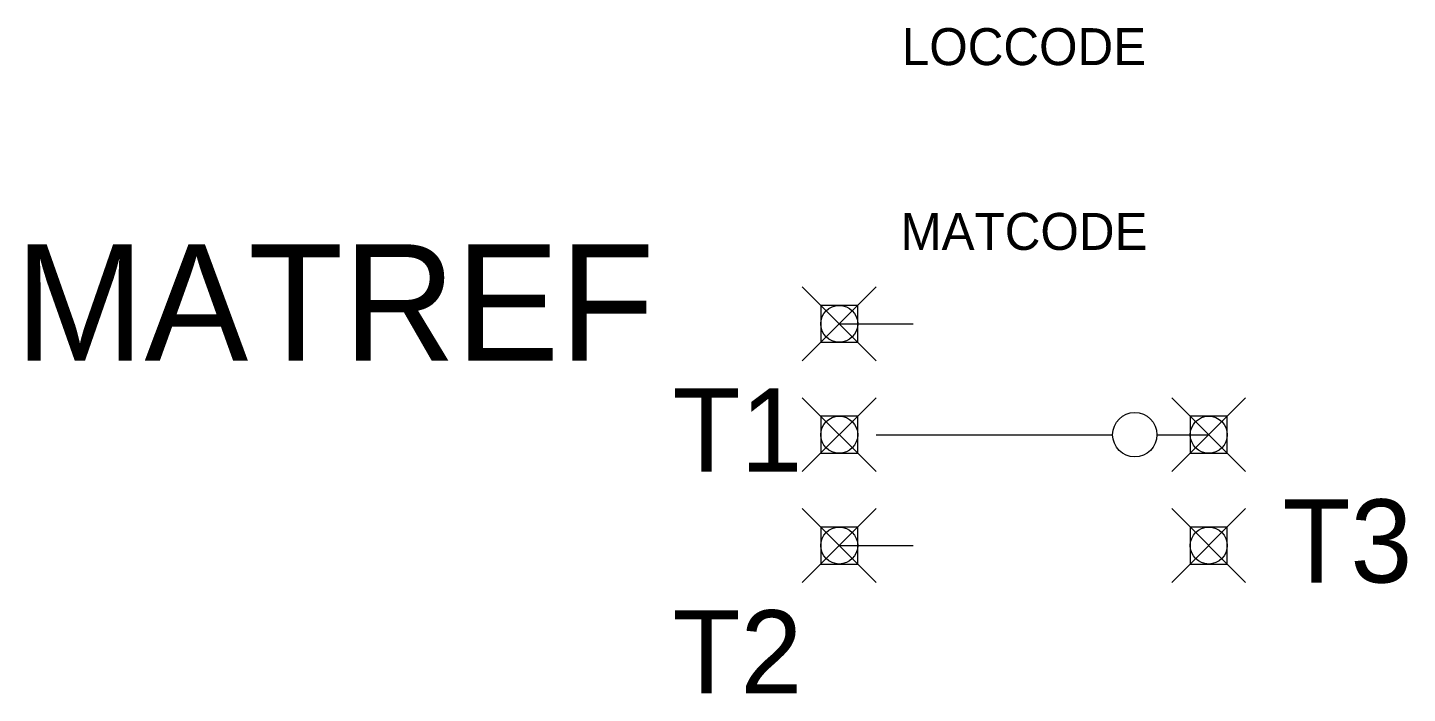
# Model space of a CAD drawing. Extents: x -27 to 10.4, y -7 to 11.
import ezdxf
from ezdxf.enums import TextEntityAlignment as Align

# ---------------------------------------------------------------- set-up
doc = ezdxf.new("R2010")
doc.units = 0
doc.header["$PDMODE"] = 99
doc.header["$PDSIZE"] = 1
doc.layers.get('0').update_dxf_attribs({"linetype": 'CONTINUOUS'})
doc.layers.add('C', color=6, linetype='CONTINUOUS')
doc.layers.add('T2', color=1, linetype='CONTINUOUS')

msp = doc.modelspace()

# ---------------------------------------------------------------- linework, layer by layer
at = {"color": 0}
for p, q in [((-5, 3), (-3, 3)), ((-4, 0), (2.4, 0)), ((3.6, 0), (5, 0)), ((-5, -3), (-3, -3))]:
    msp.add_line(p, q, dxfattribs=at)
msp.add_circle((3, 0), 0.6, dxfattribs=at)
at = {"layer": 'C', "color": 0, "linetype": 'CONTINUOUS'}
for p in [(-5, 3), (-5, 0), (5, 0), (-5, -3), (5, -3)]:
    msp.add_point(p, dxfattribs=at)

# ---------------------------------------------------------------- texts
at = {"color": 0, "linetype": 'CONTINUOUS', "flags": 1}
for tag, p in [('LOCCODE', (0, 10)), ('MATCODE', (0, 5))]:
    msp.add_attdef(tag, text='', height=1, dxfattribs=at).set_placement(p, align=Align.CENTER)
at = {"color": 0, "linetype": 'CONTINUOUS'}
msp.add_attdef('MATREF', text='', height=3.15, dxfattribs=at).set_placement((-10, 2), align=Align.RIGHT)
at = {"layer": 'T2', "color": 0, "linetype": 'CONTINUOUS'}
for tag, p in [('T1', (-6, -1)), ('T2', (-6, -7))]:
    msp.add_attdef(tag, text='', height=2.25, dxfattribs=at).set_placement(p, align=Align.RIGHT)
msp.add_attdef('T3', (7, -4), '', height=2.25, dxfattribs=at)

doc.saveas('drawing.dxf')
